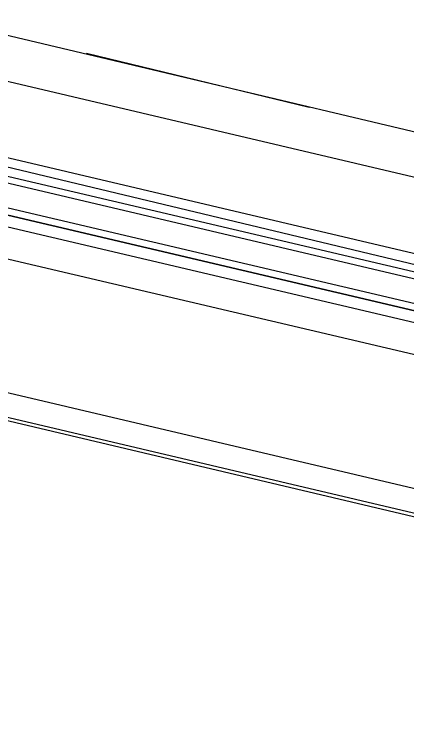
# Model space of a CAD drawing. Header units: feet. Extents: x -84 to 198, y -22 to 181.
# Drawn here: x 100.747 to 101.618, y 24.474 to 26.077 of the extents above; entities that cross this region are included whole.
import ezdxf

# ---------------------------------------------------------------- set-up
doc = ezdxf.new("R2010")
doc.units = ezdxf.units.FT
doc.layers.add('A-LINEA', color=7, linetype='CONTINUOUS')

msp = doc.modelspace()

# ---------------------------------------------------------------- linework, layer by layer
at = {"layer": 'A-LINEA'}
for p, q in [((95.3333, 27.3111), (102.5867, 25.5911)), ((94.8133, 26.5778), (102.7333, 24.7111)), ((95.16, 26.5511), (102.4, 24.8444)), ((102.16, 25.5911), (99.0533, 26.3244)), ((102.12, 25.4311), (99.0133, 26.1644)), ((102.12, 25.4044), (99.0133, 26.1511)), ((102.12, 25.3911), (99, 26.1244)), ((102.1067, 25.3778), (99, 26.1111)), ((100.9067, 25.9911), (101.4, 25.8711)), ((100.9067, 25.9911), (101.4, 25.8711)), ((98.96, 25.9511), (102.08, 25.2178))]:
    msp.add_line(p, q, dxfattribs=at)
for points in [[(67.2267, 7.6444), (67.2667, 7.8178), (67.76, 9.9244), (68.1067, 9.9378), (69.9867, 17.8978), (72.5733, 17.2844), (72.7333, 17.9244), (80.72, 16.0444), (83.12, 15.4711), (87.16, 14.5111), (90.12, 27.0044), (94.6533, 25.9244), (94.8133, 26.5778), (97.52, 25.9378), (103.5333, 24.5111), (107.3733, 40.7511), (107.64, 40.6978), (108.9733, 40.3778), (112.68, 39.4978), (119.16, 37.9644), (119.2267, 38.2978), (125.3067, 36.8578)], [(102.0933, 25.2844), (98.92, 26.0311), (98.92, 26.0444), (98.92, 26.0578), (102.0933, 25.3111), (98.92, 26.0578), (98.92, 26.0711), (98.9333, 26.0711), (102.1067, 25.3244)]]:
    msp.add_lwpolyline(points, dxfattribs=at)

doc.saveas('drawing.dxf')
